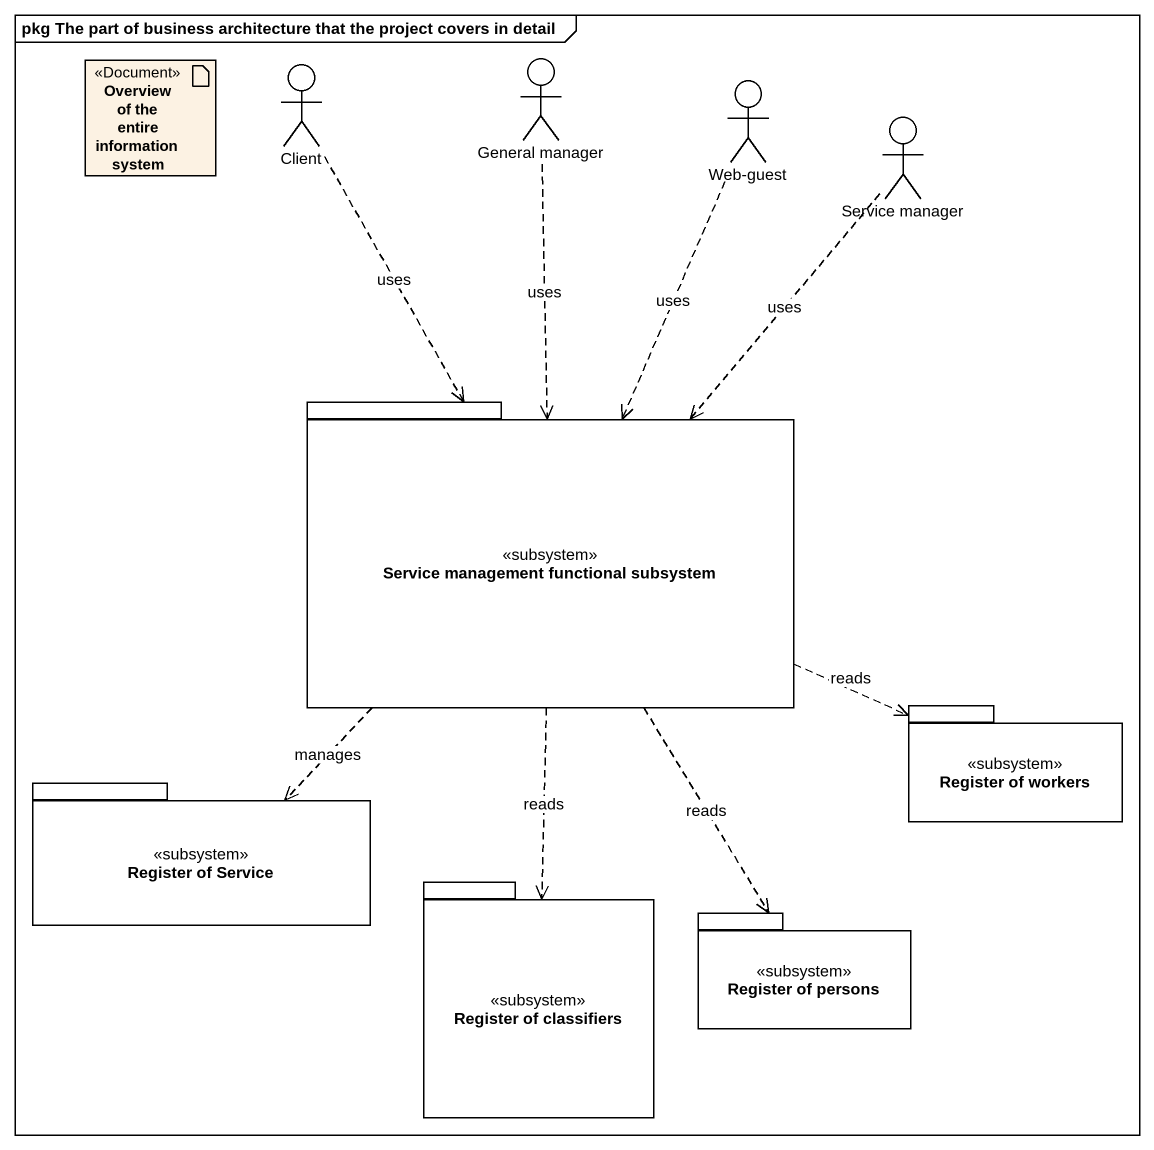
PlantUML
@startuml
mainframe pkg The part of business architecture that the project covers in detail
artifact "Overview of the entire information system" as Overview_of_the_entire <<Document>>
actor Client
actor "General manager" as General_manager
actor "Web-guest" as Web_guest
actor "Service manager" as Service_manager
package "Service management functional subsystem" as Service_management <<subsystem>> {
}
package "Register of workers" as Register_of_workers <<subsystem>> {
}
package "Register of Service" as Register_of_Service <<subsystem>> {
}
package "Register of classifiers" as Register_of_classifiers <<subsystem>> {
}
package "Register of persons" as Register_of_persons <<subsystem>> {
}
Client ..> Service_management : uses
General_manager ..> Service_management : uses
Web_guest ..> Service_management : uses
Service_manager ..> Service_management : uses
Service_management .right.> Register_of_workers : reads
Service_management ..> Register_of_Service : manages
Service_management ..> Register_of_classifiers : reads
Service_management ..> Register_of_persons : reads
@enduml
